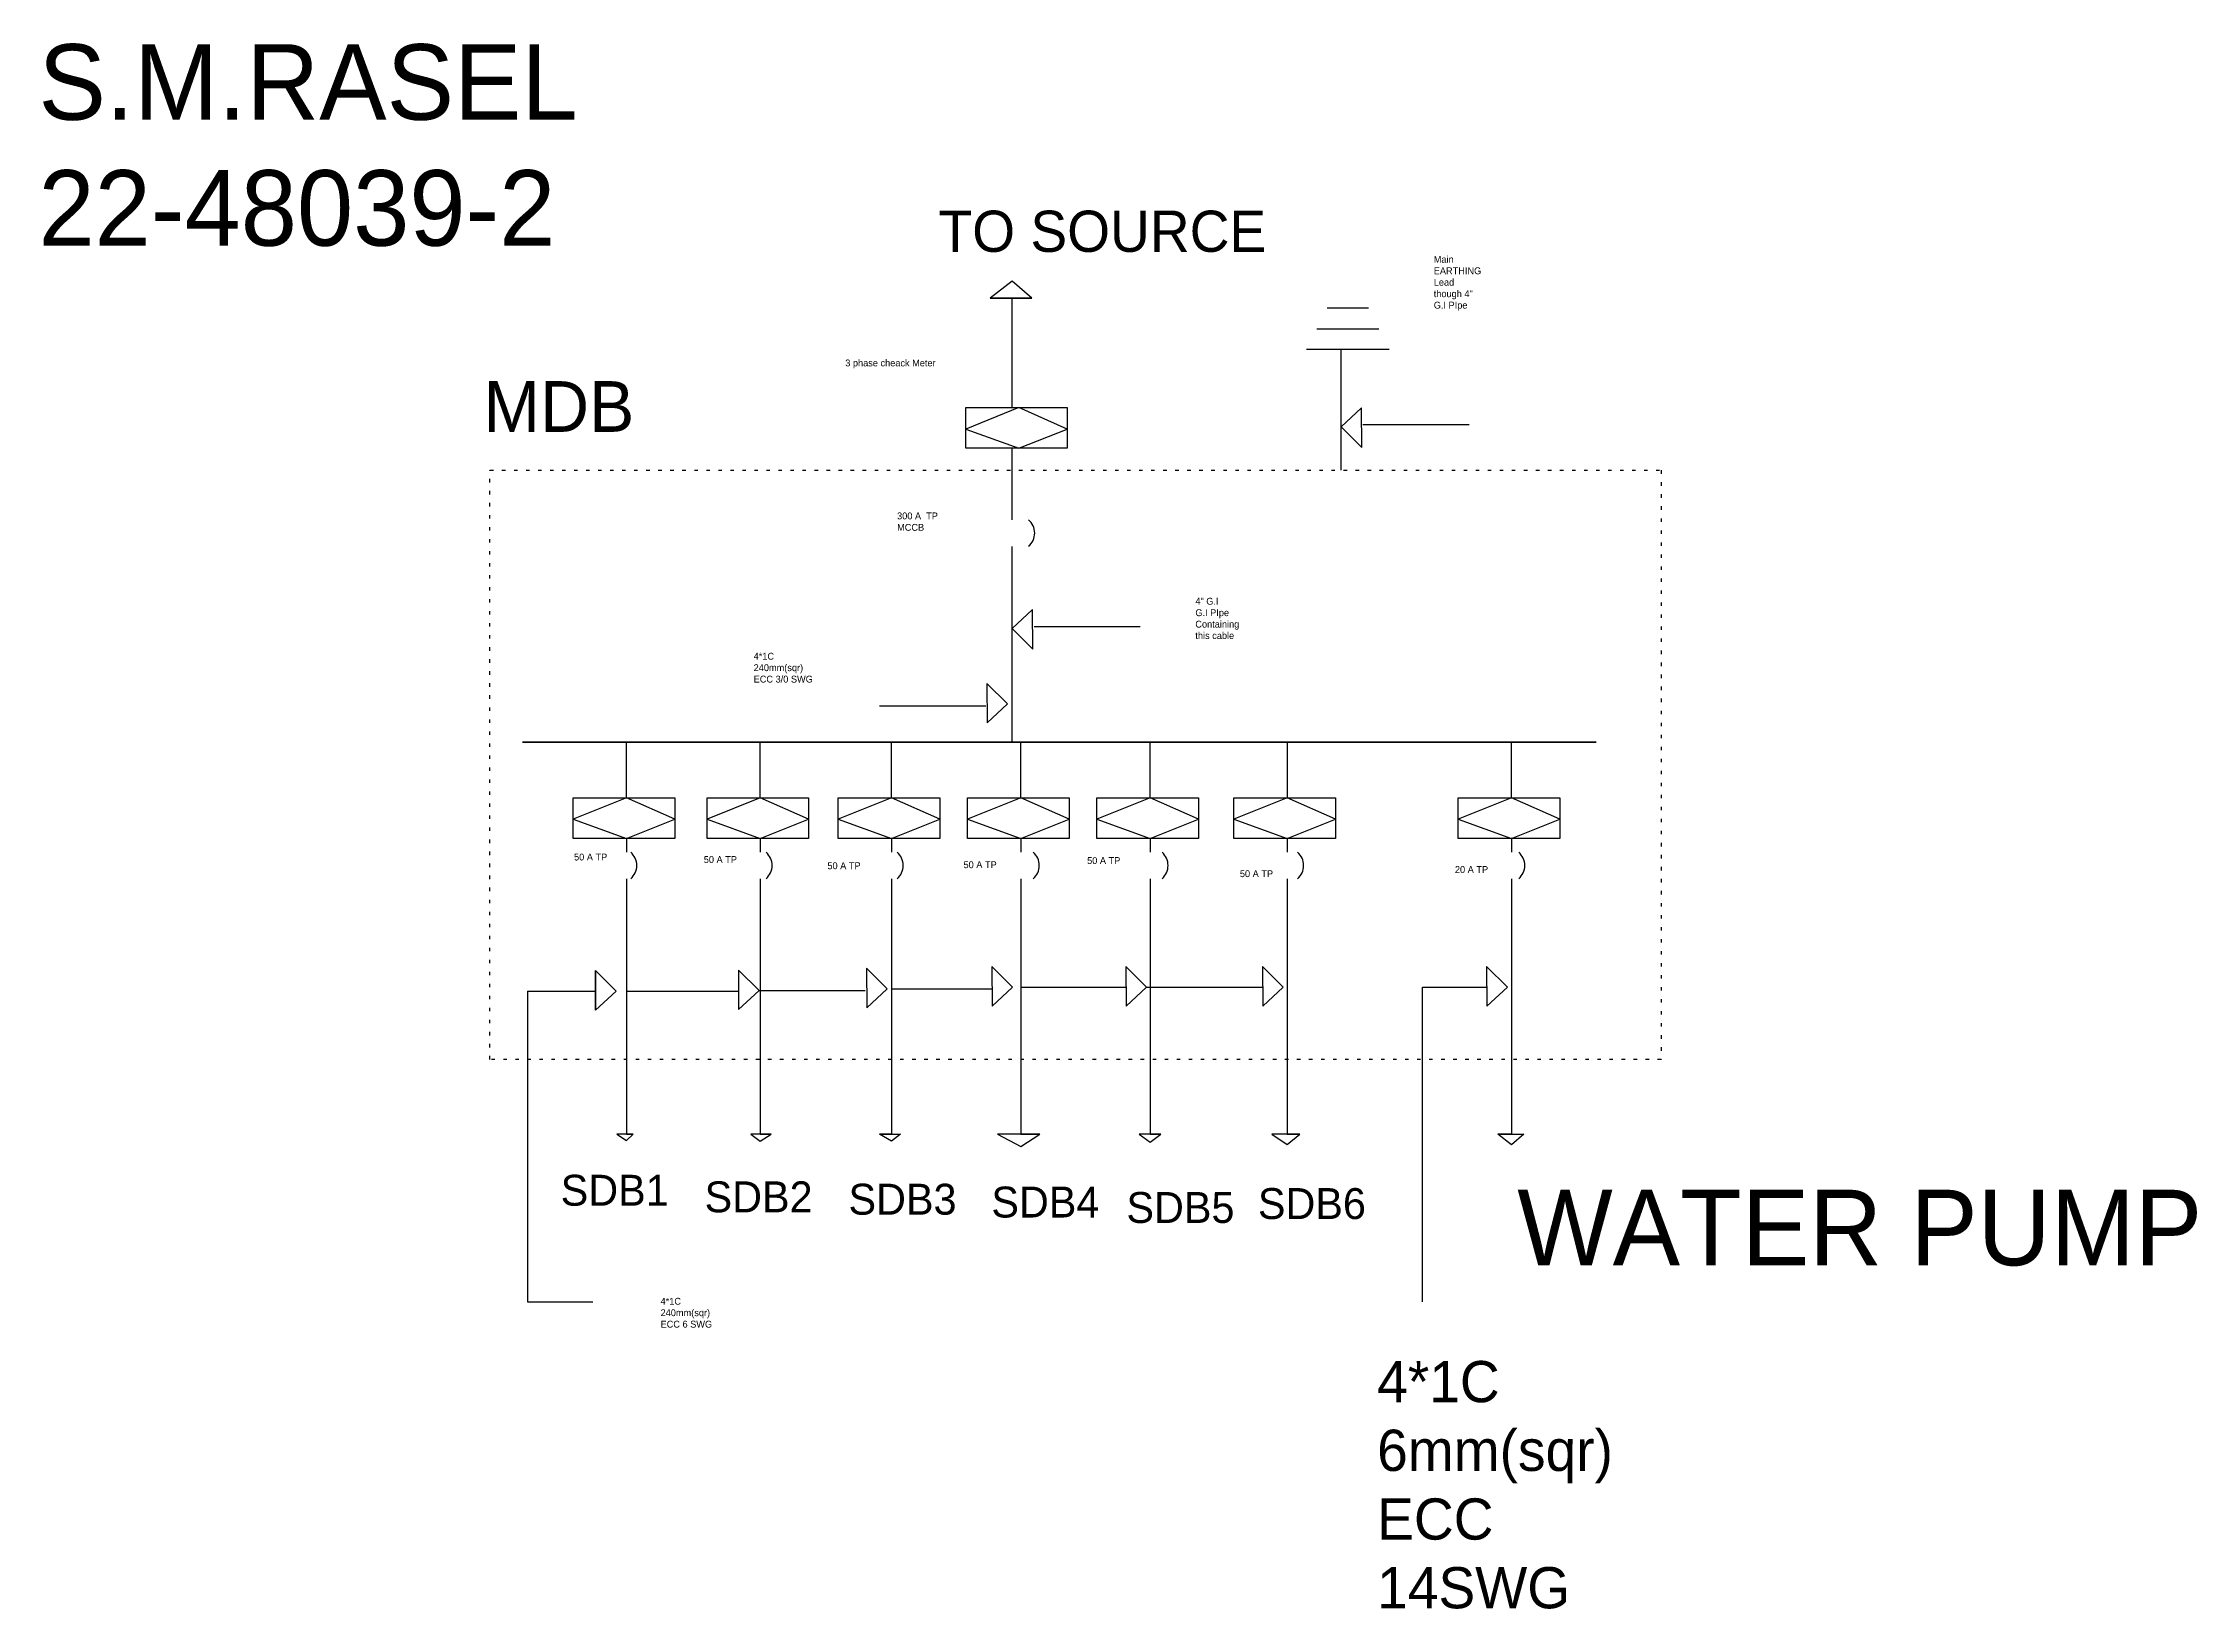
# Model space of a CAD drawing. Header units: inches. Extents: x 10.7 to 73.4, y 2.6 to 48.2.
import ezdxf

# ---------------------------------------------------------------- set-up
doc = ezdxf.new("R2010")
doc.units = ezdxf.units.IN
doc.header["$MEASUREMENT"] = 0
doc.linetypes.add('DOT', pattern=[0.25, 0, -0.25])

# ---------------------------------------------------------------- blocks, each defined once
blk = doc.blocks.new('Ground')
at = {"color": 7}
for p, q in [((-0.1, 0), (0.1, 0)), ((0.075, -0.05), (-0.075, -0.05)), ((-0.05, -0.1), (0.05, -0.1))]:
    blk.add_line(p, q, dxfattribs=at)

msp = doc.modelspace()

# ---------------------------------------------------------------- linework, layer by layer
for p, q in [((38.875, 41.307), (38.234, 40.815)), ((38.875, 40.815), (38.234, 40.815)), ((38.234, 40.815), (38.875, 40.815)), ((39.444, 40.815), (38.875, 41.307)), ((38.875, 40.815), (39.444, 40.815)), ((39.444, 40.815), (38.875, 40.815)), ((39.444, 40.815), (38.875, 40.815)), ((48.45, 35.802), (48.45, 39.314)), ((49.045, 37.618), (48.45, 37.063)), ((48.45, 37.063), (49.053, 36.464)), ((49.053, 36.464), (49.045, 37.618)), ((52.18, 37.12), (49.087, 37.12)), ((38.875, 34.359), (38.875, 36.445)), ((38.875, 27.889), (38.875, 33.587)), ((39.471, 31.747), (38.875, 31.192)), ((39.479, 30.593), (39.471, 31.747)), ((38.875, 31.192), (39.479, 30.593)), ((42.606, 31.248), (39.513, 31.248)), ((38.138, 29.598), (38.146, 28.444)), ((38.742, 28.999), (38.138, 29.598)), ((35.012, 28.943), (38.105, 28.943)), ((38.146, 28.444), (38.742, 28.999)), ((27.648, 26.264), (27.648, 27.889)), ((31.54, 26.264), (31.54, 27.889)), ((35.36, 26.264), (35.36, 27.889)), ((39.125, 26.264), (39.125, 27.889)), ((42.89, 26.264), (42.89, 27.889)), ((46.876, 27.889), (46.876, 26.264)), ((53.409, 26.264), (53.409, 27.889)), ((27.648, 23.91), (27.648, 16.469)), ((31.54, 23.908), (31.54, 16.469)), ((35.36, 23.908), (35.36, 16.469)), ((39.125, 23.908), (39.125, 16.469)), ((42.89, 23.908), (42.89, 16.469)), ((46.876, 23.908), (46.876, 16.469)), ((53.409, 23.908), (53.409, 16.469)), ((38.284, 21.353), (38.292, 20.199)), ((38.888, 20.754), (38.284, 21.353)), ((52.687, 21.353), (52.696, 20.199)), ((53.291, 20.754), (52.687, 21.353)), ((50.819, 20.754), (52.696, 20.756)), ((50.819, 11.586), (50.819, 20.754)), ((52.696, 20.199), (53.291, 20.754)), ((53.291, 20.754), (53.291, 20.754)), ((24.765, 20.636), (26.746, 20.636)), ((24.765, 20.636), (24.765, 11.586)), ((26.75, 20.081), (27.346, 20.636)), ((27.844, 16.469), (27.369, 16.469)), ((27.369, 16.469), (27.648, 16.287)), ((27.648, 16.469), (27.844, 16.469)), ((27.648, 16.287), (27.844, 16.469)), ((31.863, 16.469), (31.263, 16.469)), ((31.263, 16.469), (31.54, 16.264)), ((31.54, 16.469), (31.863, 16.469)), ((31.54, 16.264), (31.863, 16.469)), ((35.36, 16.469), (35.015, 16.469)), ((35.015, 16.469), (35.628, 16.469)), ((35.36, 16.268), (35.015, 16.469)), ((35.628, 16.469), (35.36, 16.268)), ((39.679, 16.469), (38.45, 16.469)), ((38.45, 16.469), (39.125, 16.109)), ((39.125, 16.469), (39.679, 16.469)), ((39.125, 16.109), (39.679, 16.469)), ((43.202, 16.469), (42.571, 16.469)), ((42.571, 16.469), (42.89, 16.24)), ((42.89, 16.469), (43.202, 16.469)), ((42.89, 16.24), (43.202, 16.469)), ((47.245, 16.469), (46.436, 16.469)), ((46.436, 16.469), (46.876, 16.168)), ((46.876, 16.469), (47.245, 16.469)), ((46.876, 16.168), (47.245, 16.469)), ((53.409, 16.469), (53.009, 16.469)), ((53.009, 16.469), (53.773, 16.469)), ((53.409, 16.157), (53.009, 16.469)), ((53.773, 16.469), (53.409, 16.157)), ((24.765, 11.586), (26.668, 11.586))]:
    msp.add_line(p, q)
at = {"lineweight": 30}
for p, q in [((38.875, 37.627), (38.875, 40.815)), ((39.07, 37.627), (37.522, 37.003)), ((40.48, 37.003), (39.07, 37.627)), ((37.522, 37.003), (39.07, 36.445)), ((39.07, 36.445), (40.48, 37.003)), ((26.1, 26.264), (27.648, 26.264)), ((27.648, 26.264), (26.1, 25.639)), ((29.058, 25.639), (27.648, 26.264)), ((31.54, 26.264), (29.992, 25.639)), ((32.95, 25.639), (31.54, 26.264)), ((35.36, 26.264), (33.813, 25.639)), ((36.77, 25.639), (35.36, 26.264)), ((39.125, 26.264), (37.578, 25.639)), ((40.535, 25.639), (39.125, 26.264)), ((42.89, 26.264), (41.342, 25.639)), ((44.3, 25.639), (42.89, 26.264)), ((46.876, 26.264), (45.329, 25.639)), ((48.286, 25.639), (46.876, 26.264)), ((53.409, 26.264), (51.862, 25.639)), ((54.82, 25.639), (53.409, 26.264)), ((26.1, 25.639), (27.648, 25.081)), ((27.648, 25.081), (29.058, 25.639)), ((27.648, 25.081), (27.648, 24.68)), ((29.992, 25.639), (31.54, 25.081)), ((31.54, 25.081), (32.95, 25.639)), ((31.54, 25.081), (31.54, 24.68)), ((33.813, 25.639), (35.36, 25.081)), ((35.36, 25.081), (36.77, 25.639)), ((35.36, 25.081), (35.36, 24.68)), ((37.578, 25.639), (39.125, 25.081)), ((39.125, 25.081), (40.535, 25.639)), ((39.125, 25.081), (39.125, 24.68)), ((41.342, 25.639), (42.89, 25.081)), ((42.89, 25.081), (44.3, 25.639)), ((42.89, 25.081), (42.89, 24.68)), ((45.329, 25.639), (46.876, 25.081)), ((46.876, 25.081), (48.286, 25.639)), ((46.876, 25.081), (46.876, 24.68)), ((51.862, 25.639), (53.409, 25.081)), ((53.409, 25.081), (54.82, 25.639)), ((53.409, 25.081), (53.409, 24.68)), ((42.185, 21.353), (42.193, 20.199)), ((42.788, 20.754), (42.185, 21.353)), ((46.161, 21.353), (46.169, 20.199)), ((46.765, 20.754), (46.161, 21.353)), ((30.904, 21.25), (30.912, 20.097)), ((31.507, 20.652), (30.904, 21.25)), ((34.634, 21.307), (34.642, 20.153)), ((35.238, 20.708), (34.634, 21.307)), ((34.642, 20.153), (35.238, 20.708)), ((35.36, 20.708), (38.284, 20.708)), ((38.292, 20.199), (38.888, 20.754)), ((39.125, 20.754), (42.189, 20.754)), ((42.193, 20.199), (42.788, 20.754)), ((42.788, 20.754), (46.165, 20.754)), ((46.169, 20.199), (46.765, 20.754)), ((27.648, 20.636), (30.93, 20.636)), ((30.912, 20.097), (31.507, 20.652)), ((31.507, 20.652), (34.6, 20.652))]:
    msp.add_line(p, q, dxfattribs=at)
at = {"lineweight": 35}
for p, q in [((24.622, 27.889), (55.875, 27.889)), ((24.622, 27.889), (47.122, 27.889)), ((55.875, 27.889), (38.875, 27.889)), ((42.89, 27.889), (46.876, 27.889)), ((26.746, 20.636), (26.742, 21.235)), ((26.742, 21.235), (26.75, 20.081)), ((27.346, 20.636), (26.742, 21.235))]:
    msp.add_line(p, q, dxfattribs=at)
at = {"lineweight": 30}
for points in [[(37.522, 37.627), (40.48, 37.627), (40.48, 36.445), (37.522, 36.445)], [(26.1, 26.264), (29.058, 26.264), (29.058, 25.081), (26.1, 25.081)], [(29.992, 26.264), (32.95, 26.264), (32.95, 25.081), (29.992, 25.081)], [(33.813, 26.264), (36.77, 26.264), (36.77, 25.081), (33.813, 25.081)], [(37.578, 26.264), (40.535, 26.264), (40.535, 25.081), (37.578, 25.081)], [(41.342, 26.264), (44.3, 26.264), (44.3, 25.081), (41.342, 25.081)], [(45.329, 26.264), (48.286, 26.264), (48.286, 25.081), (45.329, 25.081)], [(51.862, 26.264), (54.82, 26.264), (54.82, 25.081), (51.862, 25.081)]]:
    msp.add_lwpolyline(points, close=True, dxfattribs=at)
at = {"linetype": 'DOT'}
msp.add_lwpolyline([(23.673, 35.802), (57.766, 35.802), (57.766, 18.649), (23.673, 18.649)], close=True, dxfattribs=at)
for centre in [(39.021, 33.973), (27.437, 24.294), (31.377, 24.294), (35.193, 24.294), (39.156, 24.294), (42.904, 24.294), (46.849, 24.294), (53.288, 24.294)]:
    msp.add_arc(centre, 0.51, 310.84812, 49.15188)

# ---------------------------------------------------------------- block references
at = {"xscale": 12.03123126707135, "yscale": 12.03123126707135, "zscale": 12.03123126707136, "rotation": 180.0000000000013}
msp.add_blockref('Ground', (48.646, 39.314), dxfattribs=at)

# ---------------------------------------------------------------- texts
at = {"attachment_point": 1}
for s, insert, char_height, width in [('S.M.RASEL\\P22-48039-2', (10.53, 48.207), 2.2, 17.37236), ('{\\H6x;TO SOURCE}', (36.732, 43.361), 0.2, 10.91157), ('3 phase cheack Meter ', (34.016, 39.026), 0.2, 3.37153), ('MDB', (23.486, 38.397), 1.4767, 9.13829), ('300 A  TP\\PMCCB', (35.525, 34.573), 0.2, 1.75), ('4" G.I\\PG.I PIpe\\PContaining \\Pthis cable', (44.208, 32.088), 0.2, 1.75), ('4*1C \\P240mm(sqr)\\PECC 3/0 SWG', (31.349, 30.487), 0.2, 1.75), ('50 A TP\\P\\P', (26.121, 24.641), 0.2, 1.365), ('50 A TP\\P\\P', (29.898, 24.568), 0.2, 1.365), ('50 A TP\\P\\P', (41.058, 24.538), 0.2, 1.365), ('50 A TP\\P\\P', (33.497, 24.387), 0.2, 1.365), ('50 A TP\\P\\P', (37.459, 24.417), 0.2, 1.365), ('SDB2', (29.921, 15.097), 0.9, 3.15), ('SDB3', (34.111, 15.028), 0.9, 3.15), ('SDB4', (38.27, 14.945), 0.9, 3.15), ('SDB5', (42.202, 14.787), 0.9, 3.15), ('SDB6', (46.029, 14.901), 0.9, 3.15), ('4*1C \\P240mm(sqr)\\PECC 6 SWG', (28.64, 11.706), 0.2, 2.275), ('{\\H6x;4*1C \\P6mm(sqr)\\PECC 14SWG}', (49.5, 9.867), 0.2, 1.89)]:
    msp.add_mtext(s, dxfattribs=dict(at, insert=insert, char_height=char_height, width=width))
for s, insert, char_height in [('Main \\PEARTHING \\PLead \\Pthough 4"\\PG.I PIpe', (51.148, 42.042), 0.2), ('50 A TP', (45.504, 24.156), 0.2), ('20 A TP', (51.764, 24.277), 0.2), ('SDB1', (25.732, 15.289), 0.9), ('WATER PUMP', (53.58, 14.853), 2.2)]:
    msp.add_mtext(s, dxfattribs=dict(at, insert=insert, char_height=char_height))

doc.saveas('drawing.dxf')
